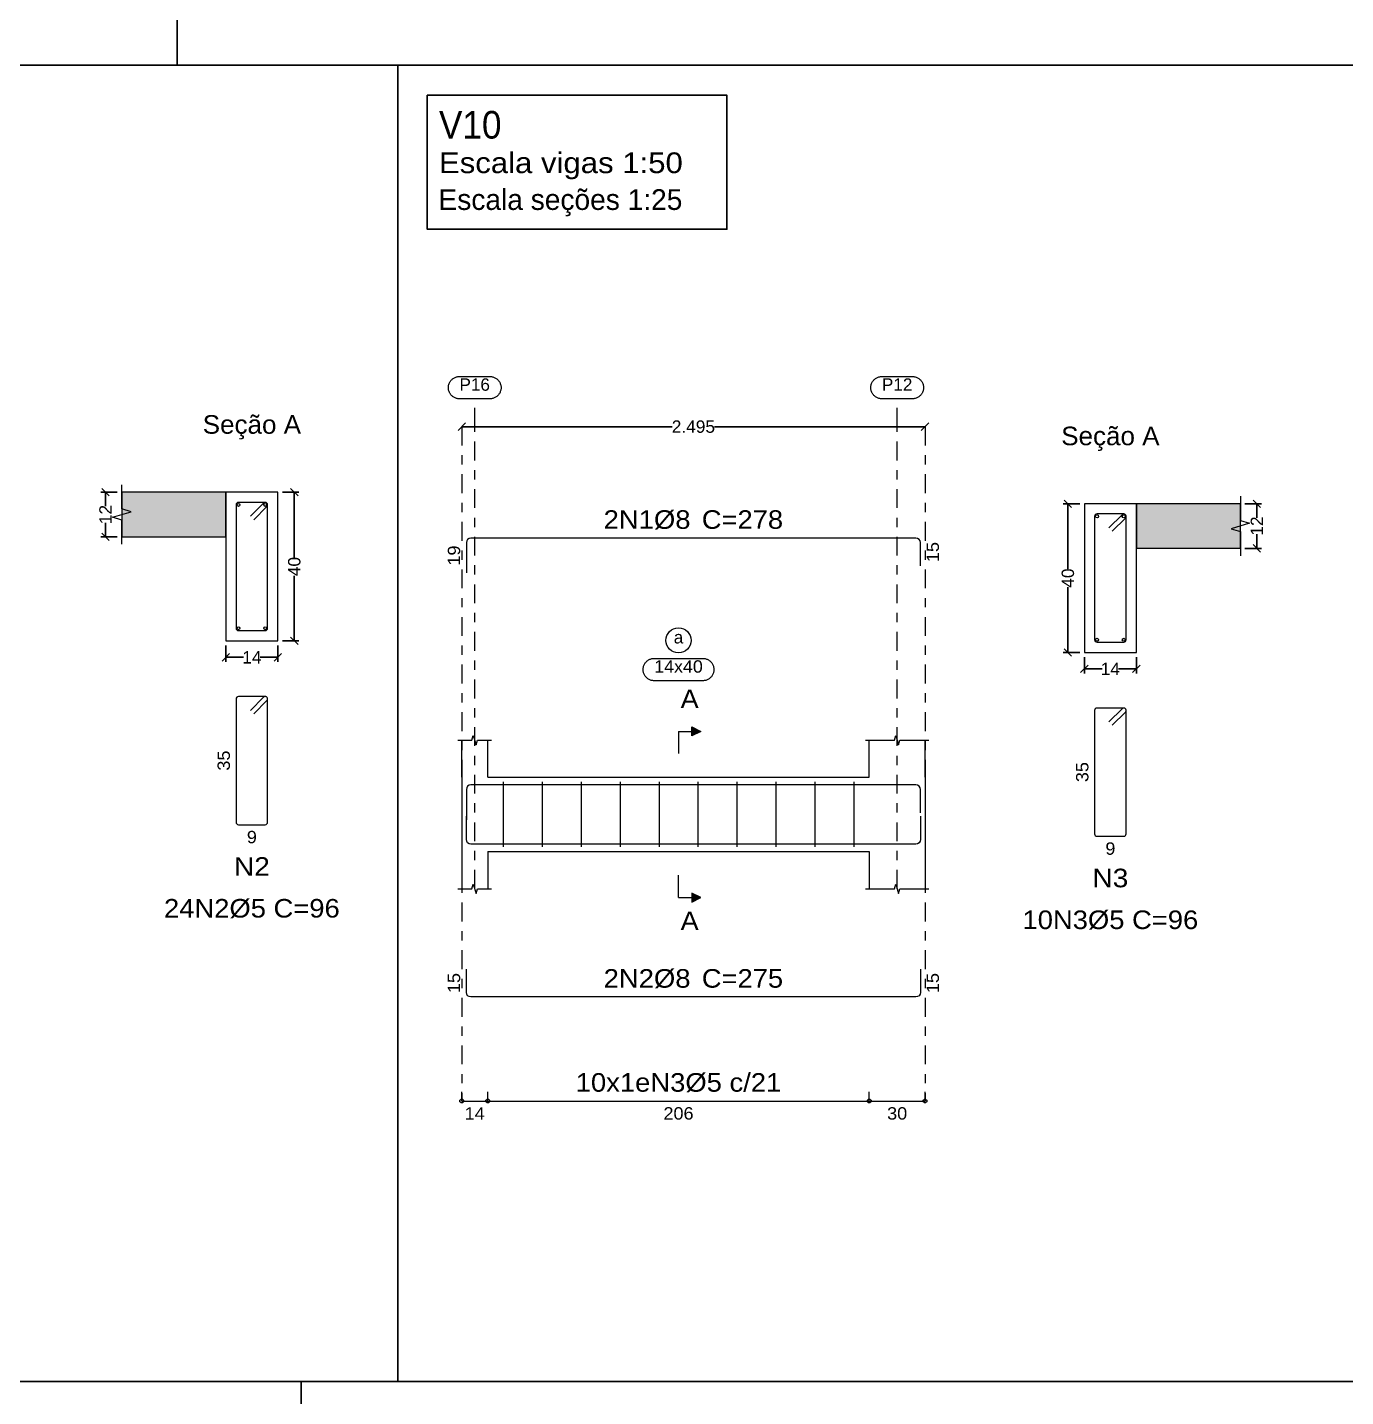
# Model space of a CAD drawing. Header units: centimetres. Extents: x 3194 to 3278, y -951 to -517.
# Drawn here: x 3222.31 to 3236.51, y -874.96 to -860.21 of the extents above; entities that cross this region are included whole.
import ezdxf
from ezdxf.enums import TextEntityAlignment as Align

# ---------------------------------------------------------------- set-up
doc = ezdxf.new("R2010")
doc.units = ezdxf.units.CM
doc.linetypes.add('CYPE_RAYAPUNTO', pattern=[0.4125, 0.2025, -0.105, 0, -0.105])
for name, color, linetype, lineweight in [('ARM_LONGITUDINAL_Ø8', 32, 'Continuous', 9), ('ARM_TRANSVERSAL_Ø5', 120, 'Continuous', 9), ('ELE_ARM_TRANS_TXT_EST', 7, 'Continuous', 9), ('ELE_CONT_NOS', 7, 'Continuous', 9), ('ELE_CONT_VIG_CONCRETO', 7, 'Continuous', 9), ('ELE_COT_COMPRIMENTO_PROJETADO', 8, 'Continuous', 0), ('ELE_COT_COT_ANCORAGENS', 8, 'Continuous', 0), ('ELE_COT_COT_EST', 8, 'Continuous', 0), ('ELE_COT_COT_LIN_APOIOS', 8, 'CYPE_RAYAPUNTO', 0), ('ELE_COT_TEXTOS_ESTRIBOS', 8, 'Continuous', 0), ('ELE_REF_COT_LIN_AUX_COTA', 8, 'CYPE_RAYAPUNTO', 9), ('ELE_REF_LINHAS_MARCAS_PLANTA', 8, 'Continuous', 9), ('ELE_REF_MARCAS_PLANTA', 8, 'Continuous', 9), ('ELE_REF_REF_ESCALA', 3, 'Continuous', 9), ('ELE_REF_REF_NOME', 8, 'Continuous', 9), ('ELE_REF_REF_REFERENCIA', 8, 'Continuous', 9), ('ELE_REF_TEXTO_REF_NOME', 8, 'Continuous', 9), ('ELE_REF_TEXTO_REF_REFERENCIA', 8, 'Continuous', 9), ('POR_ARM_LONG_ARM_TEXTOS', 7, 'Continuous', 9), ('POR_ARM_LONG_TXT_COMP', 7, 'Continuous', 9), ('SEC_CONT_LAJES_CORTE', 8, 'Continuous', 9), ('SEC_CONT_VIG_CONCRETO_CORTE', 7, 'Continuous', 9), ('SEC_COTAS_SEC_DIM_VIGA', 8, 'Continuous', 0), ('SEC_COTAS_TEXTOS_DETALHE_ESTRIBOS', 8, 'Continuous', 0), ('SEC_REF_TXT_NOMES', 2, 'Continuous', 9), ('SEC_REF_TXT_POSICOES_ARM_ESTRIBOS', 7, 'Continuous', 9)]:
    doc.layers.add(name, color=color, linetype=linetype, lineweight=lineweight)
doc.layers.add('COTA CYPE', color=31, linetype='Continuous')
doc.styles.add('CYPETXT', font='arial.ttf', dxfattribs={"height": 0.2})
doc.styles.add('CYPETXT_0.2', font='arial.ttf', dxfattribs={"height": 0.133333})
doc.dimstyles.new('cype_oblique', dxfattribs={"dimtxt": 0.18, "dimasz": 0.18, "dimexe": 0.05, "dimexo": 0.05, "dimgap": 0, "dimtad": 0, "dimdec": 4, "dimzin": 0, "dimdsep": 46, "dimtxsty": 'CYPETXT_0.2', "dimblk": 'OBLIQUE', "dimtsz": 0.04, "dimcen": 0.09, "dimadec": 0, "dimazin": 0, "dimtfac": 1, "dimtdec": 4, "dimtofl": 0, "dimtmove": 2, "dimatfit": 3, "dimfxl": 1, "dimtolj": 1, "dimtzin": 0, "dimarcsym": 0})

# ---------------------------------------------------------------- blocks, each defined once
blk = doc.blocks.new('*D1366')
at = {"layer": 'Defpoints', "color": 0, "transparency": 16777216}
for p in [(3224.452, -866.819), (3225.012, -866.819), (3225.012, -866.996)]:
    blk.add_point(p, dxfattribs=at)
at = {"layer": 'SEC_COTAS_SEC_DIM_VIGA', "color": 0, "lineweight": -2, "transparency": 16777216}
for p, q in [((3224.412, -867.036), (3224.492, -866.956)), ((3224.452, -866.869), (3224.452, -867.046)), ((3224.972, -867.036), (3225.052, -866.956)), ((3225.012, -866.869), (3225.012, -867.046)), ((3224.452, -866.996), (3224.643, -866.996)), ((3225.012, -866.996), (3224.821, -866.996))]:
    blk.add_line(p, q, dxfattribs=at)
at = {"layer": 'SEC_COTAS_SEC_DIM_VIGA', "color": 0, "transparency": 16777216, "insert": (3224.732, -866.996), "char_height": 0.1333, "attachment_point": 5, "style": 'CYPETXT_0.2'}
blk.add_mtext('\\A1;14', dxfattribs=at)
blk = doc.blocks.new('_OBLIQUE')
at = {"color": 0, "linetype": 'ByBlock'}
blk.add_line((-0.5, -0.5), (0.5, 0.5), dxfattribs=at)
blk = doc.blocks.new('*D1367')
at = {"layer": 'Defpoints', "color": 0, "transparency": 16777216}
for p in [(3223.155, -865.219), (3223.332, -865.219), (3223.332, -865.699)]:
    blk.add_point(p, dxfattribs=at)
at = {"layer": 'SEC_COTAS_SEC_DIM_VIGA', "color": 0, "lineweight": -2, "transparency": 16777216}
for p, q in [((3223.195, -865.259), (3223.115, -865.179)), ((3223.282, -865.219), (3223.105, -865.219)), ((3223.155, -865.219), (3223.155, -865.37)), ((3223.155, -865.699), (3223.155, -865.547)), ((3223.282, -865.699), (3223.105, -865.699)), ((3223.195, -865.739), (3223.115, -865.659))]:
    blk.add_line(p, q, dxfattribs=at)
at = {"layer": 'SEC_COTAS_SEC_DIM_VIGA', "color": 0, "transparency": 16777216, "insert": (3223.155, -865.459), "char_height": 0.1333, "attachment_point": 5, "rotation": 90, "style": 'CYPETXT_0.2'}
blk.add_mtext('\\A1;12', dxfattribs=at)
blk = doc.blocks.new('*D1368')
at = {"layer": 'Defpoints', "color": 0, "transparency": 16777216}
for p in [(3225.012, -865.219), (3225.189, -865.219), (3225.012, -866.819)]:
    blk.add_point(p, dxfattribs=at)
at = {"layer": 'SEC_COTAS_SEC_DIM_VIGA', "color": 0, "lineweight": -2, "transparency": 16777216}
for p, q in [((3225.229, -865.259), (3225.149, -865.179)), ((3225.062, -865.219), (3225.239, -865.219)), ((3225.189, -865.219), (3225.189, -865.921)), ((3225.189, -866.819), (3225.189, -866.117)), ((3225.062, -866.819), (3225.239, -866.819)), ((3225.229, -866.859), (3225.149, -866.779))]:
    blk.add_line(p, q, dxfattribs=at)
at = {"layer": 'SEC_COTAS_SEC_DIM_VIGA', "color": 0, "transparency": 16777216, "insert": (3225.189, -866.019), "char_height": 0.1333, "attachment_point": 5, "rotation": 90, "style": 'CYPETXT_0.2'}
blk.add_mtext('\\A1;40', dxfattribs=at)
blk = doc.blocks.new('*D1373')
at = {"layer": 'Defpoints', "color": 0, "transparency": 16777216}
for p in [(3233.698, -866.943), (3234.258, -866.943), (3234.258, -867.12)]:
    blk.add_point(p, dxfattribs=at)
at = {"layer": 'SEC_COTAS_SEC_DIM_VIGA', "color": 0, "lineweight": -2, "transparency": 16777216}
for p, q in [((3233.658, -867.16), (3233.738, -867.08)), ((3233.698, -866.993), (3233.698, -867.17)), ((3233.698, -867.12), (3233.889, -867.12)), ((3234.258, -867.12), (3234.067, -867.12)), ((3234.218, -867.16), (3234.298, -867.08)), ((3234.258, -866.993), (3234.258, -867.17))]:
    blk.add_line(p, q, dxfattribs=at)
at = {"layer": 'SEC_COTAS_SEC_DIM_VIGA', "color": 0, "transparency": 16777216, "insert": (3233.978, -867.12), "char_height": 0.1333, "attachment_point": 5, "style": 'CYPETXT_0.2'}
blk.add_mtext('\\A1;14', dxfattribs=at)
blk = doc.blocks.new('*D1374')
at = {"layer": 'Defpoints', "color": 0, "transparency": 16777216}
for p in [(3233.521, -865.343), (3233.698, -865.343), (3233.698, -866.943)]:
    blk.add_point(p, dxfattribs=at)
at = {"layer": 'SEC_COTAS_SEC_DIM_VIGA', "color": 0, "lineweight": -2, "transparency": 16777216}
for p, q in [((3233.648, -865.343), (3233.471, -865.343)), ((3233.561, -865.383), (3233.481, -865.303)), ((3233.521, -865.343), (3233.521, -866.045)), ((3233.521, -866.943), (3233.521, -866.241)), ((3233.648, -866.943), (3233.471, -866.943)), ((3233.561, -866.983), (3233.481, -866.903))]:
    blk.add_line(p, q, dxfattribs=at)
at = {"layer": 'SEC_COTAS_SEC_DIM_VIGA', "color": 0, "transparency": 16777216, "insert": (3233.521, -866.143), "char_height": 0.1333, "attachment_point": 5, "rotation": 90, "style": 'CYPETXT_0.2'}
blk.add_mtext('\\A1;40', dxfattribs=at)
blk = doc.blocks.new('*D1375')
at = {"layer": 'Defpoints', "color": 0, "transparency": 16777216}
for p in [(3235.378, -865.343), (3235.556, -865.343), (3235.378, -865.823)]:
    blk.add_point(p, dxfattribs=at)
at = {"layer": 'SEC_COTAS_SEC_DIM_VIGA', "color": 0, "lineweight": -2, "transparency": 16777216}
for p, q in [((3235.428, -865.343), (3235.606, -865.343)), ((3235.596, -865.383), (3235.516, -865.303)), ((3235.556, -865.343), (3235.556, -865.494)), ((3235.596, -865.863), (3235.516, -865.783)), ((3235.556, -865.823), (3235.556, -865.671)), ((3235.428, -865.823), (3235.606, -865.823))]:
    blk.add_line(p, q, dxfattribs=at)
at = {"layer": 'SEC_COTAS_SEC_DIM_VIGA', "color": 0, "transparency": 16777216, "insert": (3235.556, -865.583), "char_height": 0.1333, "attachment_point": 5, "rotation": 90, "style": 'CYPETXT_0.2'}
blk.add_mtext('\\A1;12', dxfattribs=at)
blk = doc.blocks.new('*D1376')
at = {"layer": 'Defpoints', "color": 0, "transparency": 16777216}
for p in [(3226.992, -864.513), (3226.992, -864.513), (3231.982, -864.513)]:
    blk.add_point(p, dxfattribs=at)
at = {"layer": 'ELE_COT_COMPRIMENTO_PROJETADO', "color": 0, "lineweight": -2, "transparency": 16777216}
for p, q in [((3226.952, -864.553), (3227.032, -864.473)), ((3231.942, -864.553), (3232.022, -864.473)), ((3226.992, -864.513), (3229.26, -864.513)), ((3231.982, -864.513), (3229.713, -864.513))]:
    blk.add_line(p, q, dxfattribs=at)
at = {"layer": 'ELE_COT_COMPRIMENTO_PROJETADO', "color": 0, "transparency": 16777216, "insert": (3229.487, -864.513), "char_height": 0.1333, "attachment_point": 5, "style": 'CYPETXT_0.2'}
blk.add_mtext('\\A1;2.495', dxfattribs=at)

msp = doc.modelspace()

# ---------------------------------------------------------------- hatches: boundary and pattern name
at = {"layer": 'ELE_REF_LINHAS_MARCAS_PLANTA'}
for points in [[(3229.47082, -867.84114), (3229.47082, -867.74514), (3229.56682, -867.79314)], [(3229.47082, -869.53514), (3229.47082, -869.63114), (3229.56682, -869.58314)]]:
    msp.add_hatch(color=256, dxfattribs=at).paths.add_polyline_path(points)
at = {"layer": 'SEC_CONT_LAJES_CORTE', "true_color": 0xdad7d3}
for points in [[(3223.33188, -865.69873), (3224.45188, -865.69873), (3224.45188, -865.21873), (3223.33188, -865.21873)], [(3235.37834, -865.34266), (3234.25834, -865.34266), (3234.25834, -865.82266), (3235.37834, -865.82266)]]:
    msp.add_hatch(color=254, dxfattribs=at).paths.add_polyline_path(points)

# ---------------------------------------------------------------- linework, layer by layer
for p, q in [((3223.92726, -846.81879), (3223.92726, -860.62006)), ((3196.8194, -860.62006), (3259.9194, -860.62006)), ((3226.30307, -860.62006), (3226.30307, -874.79363)), ((3196.8194, -874.79363), (3259.9194, -874.79363)), ((3225.26385, -874.79363), (3225.26385, -888.50749))]:
    msp.add_line(p, q)
at = {"layer": 'ARM_LONGITUDINAL_Ø8'}
for points in [[(3231.93183, -866.01266), (3231.93183, -865.76066), (3231.92818, -865.74229), (3231.91777, -865.72672), (3231.9022, -865.71632), (3231.88383, -865.71266), (3227.08982, -865.71266), (3227.07145, -865.71632), (3227.05588, -865.72672), (3227.04547, -865.74229), (3227.04182, -865.76066), (3227.04182, -866.08807)], [(3231.93183, -868.67014), (3231.93183, -868.41814), (3231.92818, -868.39977), (3231.91777, -868.3842), (3231.9022, -868.37379), (3231.88383, -868.37014), (3227.08982, -868.37014), (3227.07145, -868.37379), (3227.05588, -868.3842), (3227.04547, -868.39977), (3227.04182, -868.41814), (3227.04182, -868.74555)], [(3231.93183, -868.70614), (3231.93183, -868.95814), (3231.92818, -868.97651), (3231.91777, -868.99208), (3231.9022, -869.00249), (3231.88383, -869.00614), (3227.08982, -869.00614), (3227.07145, -869.00249), (3227.05588, -868.99208), (3227.04547, -868.97651), (3227.04182, -868.95814), (3227.04182, -868.70614)], [(3231.93183, -870.35314), (3231.93183, -870.60514), (3231.92818, -870.62351), (3231.91777, -870.63908), (3231.9022, -870.64949), (3231.88383, -870.65314), (3227.08982, -870.65314), (3227.07145, -870.64949), (3227.05588, -870.63908), (3227.04547, -870.62351), (3227.04182, -870.60514), (3227.04182, -870.35314)]]:
    msp.add_lwpolyline(points, dxfattribs=at)
for centre in [(3224.58788, -865.35473), (3224.87588, -865.35473), (3233.83434, -865.47866), (3234.12234, -865.47866), (3224.58788, -866.68273), (3224.87588, -866.68273), (3233.83434, -866.80666), (3234.12234, -866.80666)]:
    msp.add_circle(centre, 0.016, dxfattribs=at)
at = {"layer": 'ARM_TRANSVERSAL_Ø5'}
for p, q in [((3227.43682, -868.33814), (3227.43682, -869.03814)), ((3227.85682, -868.33814), (3227.85682, -869.03814)), ((3228.27682, -868.33814), (3228.27682, -869.03814)), ((3228.69682, -868.33814), (3228.69682, -869.03814)), ((3229.11682, -868.33814), (3229.11682, -869.03814)), ((3229.53682, -868.33814), (3229.53682, -869.03814)), ((3229.95682, -868.33814), (3229.95682, -869.03814)), ((3230.37682, -868.33814), (3230.37682, -869.03814)), ((3230.79682, -868.33814), (3230.79682, -869.03814)), ((3231.21682, -868.33814), (3231.21682, -869.03814))]:
    msp.add_line(p, q, dxfattribs=at)
for points in [[(3224.75284, -865.51454), (3224.89426, -865.37312), (3224.89749, -865.36918), (3224.8999, -865.36468), (3224.90138, -865.3598), (3224.90188, -865.35473), (3224.90138, -865.34966), (3224.8999, -865.34478), (3224.89749, -865.34029), (3224.89426, -865.33635), (3224.89032, -865.33311), (3224.88583, -865.33071), (3224.88095, -865.32923), (3224.87588, -865.32873), (3224.58788, -865.32873), (3224.57793, -865.33071), (3224.56949, -865.33635), (3224.56386, -865.34478), (3224.56188, -865.35473), (3224.56188, -866.68273), (3224.56386, -866.69268), (3224.56949, -866.70112), (3224.57793, -866.70675), (3224.58788, -866.70873), (3224.87588, -866.70873), (3224.88583, -866.70675), (3224.89426, -866.70112), (3224.8999, -866.69268), (3224.90188, -866.68273), (3224.90188, -865.35473), (3224.90138, -865.34966), (3224.8999, -865.34478), (3224.89749, -865.34029), (3224.89426, -865.33635), (3224.89032, -865.33311), (3224.88583, -865.33071), (3224.88095, -865.32923), (3224.87588, -865.32873), (3224.8708, -865.32923), (3224.86593, -865.33071), (3224.86143, -865.33311), (3224.85749, -865.33635), (3224.71607, -865.47777)], [(3233.9993, -865.63847), (3234.14072, -865.49705), (3234.14396, -865.49311), (3234.14636, -865.48861), (3234.14784, -865.48373), (3234.14834, -865.47866), (3234.14784, -865.47359), (3234.14636, -865.46871), (3234.14396, -865.46422), (3234.14072, -865.46028), (3234.13678, -865.45704), (3234.13229, -865.45464), (3234.12741, -865.45316), (3234.12234, -865.45266), (3233.83434, -865.45266), (3233.82439, -865.45464), (3233.81595, -865.46028), (3233.81032, -865.46871), (3233.80834, -865.47866), (3233.80834, -866.80666), (3233.81032, -866.81661), (3233.81595, -866.82505), (3233.82439, -866.83068), (3233.83434, -866.83266), (3234.12234, -866.83266), (3234.13229, -866.83068), (3234.14072, -866.82505), (3234.14636, -866.81661), (3234.14834, -866.80666), (3234.14834, -865.47866), (3234.14784, -865.47359), (3234.14636, -865.46871), (3234.14396, -865.46422), (3234.14072, -865.46028), (3234.13678, -865.45704), (3234.13229, -865.45464), (3234.12741, -865.45316), (3234.12234, -865.45266), (3234.11727, -865.45316), (3234.11239, -865.45464), (3234.10789, -865.45704), (3234.10395, -865.46028), (3233.96253, -865.6017)], [(3224.75284, -867.60387), (3224.89426, -867.46245), (3224.89749, -867.45851), (3224.8999, -867.45401), (3224.90138, -867.44914), (3224.90188, -867.44406), (3224.90138, -867.43899), (3224.8999, -867.43411), (3224.89749, -867.42962), (3224.89426, -867.42568), (3224.89032, -867.42245), (3224.88583, -867.42004), (3224.88095, -867.41856), (3224.87588, -867.41806), (3224.58788, -867.41806), (3224.57793, -867.42004), (3224.56949, -867.42568), (3224.56386, -867.43411), (3224.56188, -867.44406), (3224.56188, -868.77206), (3224.56386, -868.78201), (3224.56949, -868.79045), (3224.57793, -868.79609), (3224.58788, -868.79806), (3224.87588, -868.79806), (3224.88583, -868.79609), (3224.89426, -868.79045), (3224.8999, -868.78201), (3224.90188, -868.77206), (3224.90188, -867.44406), (3224.90138, -867.43899), (3224.8999, -867.43411), (3224.89749, -867.42962), (3224.89426, -867.42568), (3224.89032, -867.42245), (3224.88583, -867.42004), (3224.88095, -867.41856), (3224.87588, -867.41806), (3224.8708, -867.41856), (3224.86593, -867.42004), (3224.86143, -867.42245), (3224.85749, -867.42568), (3224.71607, -867.5671)], [(3233.9993, -867.7278), (3234.14072, -867.58638), (3234.14396, -867.58244), (3234.14636, -867.57794), (3234.14784, -867.57307), (3234.14834, -867.56799), (3234.14784, -867.56292), (3234.14636, -867.55805), (3234.14396, -867.55355), (3234.14072, -867.54961), (3234.13678, -867.54638), (3234.13229, -867.54397), (3234.12741, -867.54249), (3234.12234, -867.54199), (3233.83434, -867.54199), (3233.82439, -867.54397), (3233.81595, -867.54961), (3233.81032, -867.55805), (3233.80834, -867.56799), (3233.80834, -868.89599), (3233.81032, -868.90594), (3233.81595, -868.91438), (3233.82439, -868.92002), (3233.83434, -868.92199), (3234.12234, -868.92199), (3234.13229, -868.92002), (3234.14072, -868.91438), (3234.14636, -868.90594), (3234.14834, -868.89599), (3234.14834, -867.56799), (3234.14784, -867.56292), (3234.14636, -867.55805), (3234.14396, -867.55355), (3234.14072, -867.54961), (3234.13678, -867.54638), (3234.13229, -867.54397), (3234.12741, -867.54249), (3234.12234, -867.54199), (3234.11727, -867.54249), (3234.11239, -867.54397), (3234.10789, -867.54638), (3234.10395, -867.54961), (3233.96253, -867.69103)]]:
    msp.add_lwpolyline(points, dxfattribs=at)
at = {"layer": 'COTA CYPE'}
msp.add_lwpolyline([(3226.6215, -860.94451), (3229.8479, -860.94451), (3229.8479, -862.38799), (3226.6215, -862.38799)], close=True, dxfattribs=at)
at = {"layer": 'ELE_CONT_NOS'}
for p, q in [((3226.99182, -868.28814), (3226.99182, -867.88814)), ((3227.27182, -868.28814), (3227.27182, -867.88814)), ((3231.38183, -868.28814), (3231.38183, -867.88814)), ((3231.98183, -868.28814), (3231.98183, -867.88814)), ((3226.99182, -869.08814), (3226.99182, -869.48814)), ((3227.27182, -869.08814), (3227.27182, -869.48814)), ((3231.38183, -869.08814), (3231.38183, -869.48814)), ((3231.98183, -869.08814), (3231.98183, -869.48814))]:
    msp.add_line(p, q, dxfattribs=at)
for points in [[(3226.95182, -867.88814), (3227.10182, -867.88814), (3227.11682, -867.83814), (3227.14682, -867.93814), (3227.16182, -867.88814), (3227.31182, -867.88814)], [(3231.34183, -867.88814), (3231.65183, -867.88814), (3231.66683, -867.83814), (3231.69683, -867.93814), (3231.71183, -867.88814), (3232.02183, -867.88814)], [(3226.99182, -868.28814), (3226.99182, -869.08814)], [(3231.98183, -868.28814), (3231.98183, -869.08814)], [(3226.95182, -869.48814), (3227.10182, -869.48814), (3227.11682, -869.43814), (3227.14682, -869.53814), (3227.16182, -869.48814), (3227.31182, -869.48814)], [(3231.34183, -869.48814), (3231.65183, -869.48814), (3231.66683, -869.43814), (3231.69683, -869.53814), (3231.71183, -869.48814), (3232.02183, -869.48814)]]:
    msp.add_lwpolyline(points, dxfattribs=at)
at = {"layer": 'ELE_CONT_VIG_CONCRETO'}
for p, q in [((3227.27182, -868.28814), (3231.38183, -868.28814)), ((3227.27182, -869.08814), (3231.38183, -869.08814))]:
    msp.add_line(p, q, dxfattribs=at)
at = {"layer": 'ELE_COT_COT_EST'}
for p, q in [((3226.99182, -871.77314), (3226.99182, -871.67314)), ((3227.27182, -871.77314), (3227.27182, -871.67314)), ((3231.38183, -871.77314), (3231.38183, -871.67314))]:
    msp.add_line(p, q, dxfattribs=at)
for points in [[(3226.99182, -871.77314), (3227.27182, -871.77314), (3227.27182, -871.67314)], [(3227.27182, -871.77314), (3231.38183, -871.77314), (3231.38183, -871.67314)], [(3231.38183, -871.77314), (3231.98183, -871.77314), (3231.98183, -871.67314)]]:
    msp.add_lwpolyline(points, dxfattribs=at)
for centre in [(3226.99182, -871.77314), (3227.27182, -871.77314), (3227.27182, -871.77314), (3231.38183, -871.77314), (3231.38183, -871.77314), (3231.98183, -871.77314)]:
    msp.add_circle(centre, 0.02, dxfattribs=at)
at = {"layer": 'ELE_COT_COT_LIN_APOIOS'}
for p, q in [((3226.99182, -864.51266), (3226.99182, -871.77314)), ((3231.98183, -864.51266), (3231.98183, -871.77314))]:
    msp.add_line(p, q, dxfattribs=at)
at = {"layer": 'ELE_REF_COT_LIN_AUX_COTA'}
for p, q in [((3227.13182, -864.51266), (3227.13182, -864.21266)), ((3231.68183, -864.51266), (3231.68183, -864.21266)), ((3227.13182, -869.48814), (3227.13182, -864.51266)), ((3231.68183, -869.48814), (3231.68183, -864.51266))]:
    msp.add_line(p, q, dxfattribs=at)
at = {"layer": 'ELE_REF_LINHAS_MARCAS_PLANTA'}
for p, q in [((3229.32682, -867.79314), (3229.32682, -868.03314)), ((3229.32682, -867.79314), (3229.47082, -867.79314)), ((3229.32682, -869.58314), (3229.32682, -869.34314)), ((3229.32682, -869.58314), (3229.47082, -869.58314))]:
    msp.add_line(p, q, dxfattribs=at)
for points in [[(3229.47082, -867.84114), (3229.47082, -867.74514), (3229.56682, -867.79314)], [(3229.47082, -869.53514), (3229.47082, -869.63114), (3229.56682, -869.58314)]]:
    msp.add_lwpolyline(points, close=True, dxfattribs=at)
at = {"layer": 'ELE_REF_REF_NOME'}
msp.add_lwpolyline([(3229.58882, -867.00814), (3229.59684, -867.00841), (3229.60482, -867.00921), (3229.61273, -867.01055), (3229.62053, -867.0124), (3229.62819, -867.01478), (3229.63567, -867.01766), (3229.64295, -867.02104), (3229.64998, -867.02489), (3229.65674, -867.02921), (3229.66319, -867.03397), (3229.66932, -867.03914), (3229.67508, -867.04472), (3229.68046, -867.05067), (3229.68543, -867.05696), (3229.68997, -867.06357), (3229.69406, -867.07047), (3229.69768, -867.07763), (3229.70081, -867.08501), (3229.70344, -867.09259), (3229.70556, -867.10032), (3229.70715, -867.10818), (3229.70822, -867.11613), (3229.70876, -867.12413), (3229.70876, -867.13215), (3229.70822, -867.14015), (3229.70715, -867.1481), (3229.70556, -867.15596), (3229.70344, -867.16369), (3229.70081, -867.17127), (3229.69768, -867.17865), (3229.69406, -867.18581), (3229.68997, -867.19271), (3229.68543, -867.19932), (3229.68046, -867.20562), (3229.67508, -867.21156), (3229.66932, -867.21714), (3229.66319, -867.22232), (3229.65674, -867.22707), (3229.64998, -867.23139), (3229.64295, -867.23524), (3229.63567, -867.23862), (3229.62819, -867.2415), (3229.62053, -867.24388), (3229.61273, -867.24574), (3229.60482, -867.24707), (3229.59684, -867.24787), (3229.58882, -867.24814), (3229.06482, -867.24814), (3229.05681, -867.24787), (3229.04883, -867.24707), (3229.04092, -867.24574), (3229.03312, -867.24388), (3229.02546, -867.2415), (3229.01798, -867.23862), (3229.0107, -867.23524), (3229.00367, -867.23139), (3228.99691, -867.22707), (3228.99045, -867.22232), (3228.98433, -867.21714), (3228.97857, -867.21156), (3228.97319, -867.20562), (3228.96822, -867.19932), (3228.96368, -867.19271), (3228.95959, -867.18581), (3228.95597, -867.17865), (3228.95284, -867.17127), (3228.95021, -867.16369), (3228.94809, -867.15596), (3228.9465, -867.1481), (3228.94543, -867.14015), (3228.94489, -867.13215), (3228.94489, -867.12413), (3228.94543, -867.11613), (3228.9465, -867.10818), (3228.94809, -867.10032), (3228.95021, -867.09259), (3228.95284, -867.08501), (3228.95597, -867.07763), (3228.95959, -867.07047), (3228.96368, -867.06357), (3228.96822, -867.05696), (3228.97319, -867.05067), (3228.97857, -867.04472), (3228.98433, -867.03914), (3228.99045, -867.03397), (3228.99691, -867.02921), (3229.00367, -867.02489), (3229.0107, -867.02104), (3229.01798, -867.01766), (3229.02546, -867.01478), (3229.03312, -867.0124), (3229.04092, -867.01055), (3229.04883, -867.00921), (3229.05681, -867.00841), (3229.06482, -867.00814), (3229.58882, -867.00814)], close=True, dxfattribs=at)
msp.add_circle((3229.32682, -866.81344), 0.13471, dxfattribs=at)
at = {"layer": 'ELE_REF_REF_REFERENCIA'}
for points in [[(3227.29582, -863.97266), (3227.30383, -863.97293), (3227.31181, -863.97373), (3227.31972, -863.97507), (3227.32752, -863.97693), (3227.33518, -863.9793), (3227.34266, -863.98218), (3227.34994, -863.98556), (3227.35697, -863.98941), (3227.36373, -863.99373), (3227.37019, -863.99849), (3227.37631, -864.00366), (3227.38208, -864.00924), (3227.38746, -864.01519), (3227.39243, -864.02148), (3227.39697, -864.02809), (3227.40105, -864.03499), (3227.40467, -864.04215), (3227.4078, -864.04953), (3227.41043, -864.05711), (3227.41255, -864.06484), (3227.41415, -864.0727), (3227.41522, -864.08065), (3227.41575, -864.08865), (3227.41575, -864.09667), (3227.41522, -864.10467), (3227.41415, -864.11262), (3227.41255, -864.12048), (3227.41043, -864.12821), (3227.4078, -864.13579), (3227.40467, -864.14317), (3227.40105, -864.15033), (3227.39697, -864.15723), (3227.39243, -864.16384), (3227.38746, -864.17014), (3227.38208, -864.17608), (3227.37631, -864.18166), (3227.37019, -864.18684), (3227.36373, -864.19159), (3227.35697, -864.19591), (3227.34994, -864.19976), (3227.34266, -864.20314), (3227.33518, -864.20602), (3227.32752, -864.2084), (3227.31972, -864.21026), (3227.31181, -864.21159), (3227.30383, -864.21239), (3227.29582, -864.21266), (3226.96782, -864.21266), (3226.9598, -864.21239), (3226.95182, -864.21159), (3226.94392, -864.21026), (3226.93611, -864.2084), (3226.92846, -864.20602), (3226.92097, -864.20314), (3226.9137, -864.19976), (3226.90666, -864.19591), (3226.8999, -864.19159), (3226.89345, -864.18684), (3226.88732, -864.18166), (3226.88156, -864.17608), (3226.87618, -864.17014), (3226.87121, -864.16384), (3226.86667, -864.15723), (3226.86258, -864.15033), (3226.85897, -864.14317), (3226.85584, -864.13579), (3226.85321, -864.12821), (3226.85109, -864.12048), (3226.84949, -864.11262), (3226.84842, -864.10467), (3226.84789, -864.09667), (3226.84789, -864.08865), (3226.84842, -864.08065), (3226.84949, -864.0727), (3226.85109, -864.06484), (3226.85321, -864.05711), (3226.85584, -864.04953), (3226.85897, -864.04215), (3226.86258, -864.03499), (3226.86667, -864.02809), (3226.87121, -864.02148), (3226.87618, -864.01519), (3226.88156, -864.00924), (3226.88732, -864.00366), (3226.89345, -863.99849), (3226.8999, -863.99373), (3226.90666, -863.98941), (3226.9137, -863.98556), (3226.92097, -863.98218), (3226.92846, -863.9793), (3226.93611, -863.97693), (3226.94392, -863.97507), (3226.95182, -863.97373), (3226.9598, -863.97293), (3226.96782, -863.97266), (3227.29582, -863.97266)], [(3231.84583, -863.97266), (3231.85385, -863.97293), (3231.86183, -863.97373), (3231.86973, -863.97507), (3231.87754, -863.97693), (3231.88519, -863.9793), (3231.89268, -863.98218), (3231.89995, -863.98556), (3231.90699, -863.98941), (3231.91375, -863.99373), (3231.9202, -863.99849), (3231.92633, -864.00366), (3231.93209, -864.00924), (3231.93747, -864.01519), (3231.94244, -864.02148), (3231.94698, -864.02809), (3231.95107, -864.03499), (3231.95468, -864.04215), (3231.95781, -864.04953), (3231.96044, -864.05711), (3231.96256, -864.06484), (3231.96416, -864.0727), (3231.96523, -864.08065), (3231.96576, -864.08865), (3231.96576, -864.09667), (3231.96523, -864.10467), (3231.96416, -864.11262), (3231.96256, -864.12048), (3231.96044, -864.12821), (3231.95781, -864.13579), (3231.95468, -864.14317), (3231.95107, -864.15033), (3231.94698, -864.15723), (3231.94244, -864.16384), (3231.93747, -864.17014), (3231.93209, -864.17608), (3231.92633, -864.18166), (3231.9202, -864.18684), (3231.91375, -864.19159), (3231.90699, -864.19591), (3231.89995, -864.19976), (3231.89268, -864.20314), (3231.88519, -864.20602), (3231.87754, -864.2084), (3231.86973, -864.21026), (3231.86183, -864.21159), (3231.85385, -864.21239), (3231.84583, -864.21266), (3231.51783, -864.21266), (3231.50982, -864.21239), (3231.50184, -864.21159), (3231.49393, -864.21026), (3231.48613, -864.2084), (3231.47847, -864.20602), (3231.47098, -864.20314), (3231.46371, -864.19976), (3231.45668, -864.19591), (3231.44992, -864.19159), (3231.44346, -864.18684), (3231.43734, -864.18166), (3231.43157, -864.17608), (3231.42619, -864.17014), (3231.42122, -864.16384), (3231.41668, -864.15723), (3231.4126, -864.15033), (3231.40898, -864.14317), (3231.40585, -864.13579), (3231.40322, -864.12821), (3231.4011, -864.12048), (3231.3995, -864.11262), (3231.39843, -864.10467), (3231.3979, -864.09667), (3231.3979, -864.08865), (3231.39843, -864.08065), (3231.3995, -864.0727), (3231.4011, -864.06484), (3231.40322, -864.05711), (3231.40585, -864.04953), (3231.40898, -864.04215), (3231.4126, -864.03499), (3231.41668, -864.02809), (3231.42122, -864.02148), (3231.42619, -864.01519), (3231.43157, -864.00924), (3231.43734, -864.00366), (3231.44346, -863.99849), (3231.44992, -863.99373), (3231.45668, -863.98941), (3231.46371, -863.98556), (3231.47098, -863.98218), (3231.47847, -863.9793), (3231.48613, -863.97693), (3231.49393, -863.97507), (3231.50184, -863.97373), (3231.50982, -863.97293), (3231.51783, -863.97266), (3231.84583, -863.97266)]]:
    msp.add_lwpolyline(points, close=True, dxfattribs=at)
at = {"layer": 'SEC_CONT_LAJES_CORTE'}
for points in [[(3223.33188, -865.77873), (3223.33188, -865.51873), (3223.23188, -865.48873), (3223.43188, -865.42873), (3223.33188, -865.39873), (3223.33188, -865.13873)], [(3223.33188, -865.69873), (3224.45188, -865.69873), (3224.45188, -865.21873), (3223.33188, -865.21873)], [(3235.37834, -865.34266), (3234.25834, -865.34266), (3234.25834, -865.82266), (3235.37834, -865.82266)], [(3235.37834, -865.26266), (3235.37834, -865.52266), (3235.47834, -865.55266), (3235.27834, -865.61266), (3235.37834, -865.64266), (3235.37834, -865.90266)]]:
    msp.add_lwpolyline(points, dxfattribs=at)
at = {"layer": 'SEC_CONT_LAJES_CORTE', "color": 254, "true_color": 0xdad7d3}
for points in [[(3223.33188, -865.69873), (3224.45188, -865.69873), (3224.45188, -865.21873), (3223.33188, -865.21873)], [(3235.37834, -865.34266), (3234.25834, -865.34266), (3234.25834, -865.82266), (3235.37834, -865.82266)]]:
    msp.add_lwpolyline(points, close=True, dxfattribs=at)
at = {"layer": 'SEC_CONT_VIG_CONCRETO_CORTE'}
for points in [[(3225.01188, -865.21873), (3224.45188, -865.21873), (3224.45188, -866.81873), (3225.01188, -866.81873), (3225.01188, -865.21873)], [(3234.25834, -865.34266), (3233.69834, -865.34266), (3233.69834, -866.94266), (3234.25834, -866.94266), (3234.25834, -865.34266)]]:
    msp.add_lwpolyline(points, close=True, dxfattribs=at)

# ---------------------------------------------------------------- texts
at = {"layer": 'COTA CYPE', "style": 'CYPETXT', "width": 0.911221}
msp.add_text('V10', height=0.297399, dxfattribs=at).set_placement((3226.74691, -861.41128), (3227.42052, -861.41128), align=Align.FIT)
at = {"layer": 'ELE_ARM_TRANS_TXT_EST', "style": 'CYPETXT', "width": 1.055863}
msp.add_text('10x1eN3%%c5 c/21', height=0.2, dxfattribs=at).set_placement((3228.21982, -871.67314), (3230.43382, -871.67314), align=Align.FIT)
at = {"layer": 'ELE_COT_COT_ANCORAGENS', "style": 'CYPETXT', "width": 1.042546}
for s, p, p2 in [('19', (3226.97515, -866.00837), (3226.97515, -865.79237)), ('15', (3232.13183, -865.97066), (3232.13183, -865.75466)), ('15', (3226.97515, -870.61114), (3226.97515, -870.39514)), ('15', (3232.13183, -870.61114), (3232.13183, -870.39514))]:
    msp.add_text(s, height=0.133333, rotation=90, dxfattribs=at).set_placement(p, p2, align=Align.FIT)
at = {"layer": 'ELE_COT_TEXTOS_ESTRIBOS', "style": 'CYPETXT', "width": 1.042546}
for s, p, p2 in [('14', (3227.02382, -871.97314), (3227.23982, -871.97314)), ('206', (3229.16482, -871.97314), (3229.48882, -871.97314)), ('30', (3231.57383, -871.97314), (3231.78983, -871.97314))]:
    msp.add_text(s, height=0.133333, dxfattribs=at).set_placement(p, p2, align=Align.FIT)
at = {"layer": 'ELE_REF_MARCAS_PLANTA', "style": 'CYPETXT', "width": 1.044083}
for p, p2 in [((3229.34932, -867.54314), (3229.54432, -867.54314)), ((3229.34932, -869.93314), (3229.54432, -869.93314))]:
    msp.add_text('A', height=0.2, dxfattribs=at).set_placement(p, p2, align=Align.FIT)
at = {"layer": 'ELE_REF_REF_ESCALA', "style": 'CYPETXT'}
for s, width, p, p2 in [('Escala vigas 1:50', 1.075389, (3226.74691, -861.78303), (3229.37331, -861.78303)), ('Escala seções 1:25', 0.971968, (3226.74204, -862.17915), (3229.36844, -862.17915))]:
    msp.add_text(s, height=0.2230494, dxfattribs=dict(at, width=width)).set_placement(p, p2, align=Align.FIT)
at = {"layer": 'ELE_REF_TEXTO_REF_NOME', "style": 'CYPETXT'}
for s, height, width, p, p2 in [('a', 0.13333, 0.984627, (3229.27582, -866.84677), (3229.37782, -866.84677)), ('14x40', 0.133333, 1.032505, (3229.06482, -867.16147), (3229.58882, -867.16147))]:
    msp.add_text(s, height=height, dxfattribs=dict(at, width=width)).set_placement(p, p2, align=Align.FIT)
at = {"layer": 'ELE_REF_TEXTO_REF_REFERENCIA', "style": 'CYPETXT', "width": 0.989671}
for s, p, p2 in [('P16', (3226.96782, -864.12599), (3227.29582, -864.12599)), ('P12', (3231.51783, -864.12599), (3231.84583, -864.12599))]:
    msp.add_text(s, height=0.133333, dxfattribs=at).set_placement(p, p2, align=Align.FIT)
at = {"layer": 'POR_ARM_LONG_ARM_TEXTOS', "style": 'CYPETXT', "width": 1.057309}
for s, p, p2 in [('2N1%%c8', (3228.52033, -865.61266), (3229.45633, -865.61266)), ('2N2%%c8', (3228.52033, -870.55314), (3229.45633, -870.55314))]:
    msp.add_text(s, height=0.2, dxfattribs=at).set_placement(p, p2, align=Align.FIT)
at = {"layer": 'POR_ARM_LONG_TXT_COMP', "style": 'CYPETXT', "width": 1.053117}
for s, p, p2 in [(' C=278', (3229.49633, -865.61266), (3230.45333, -865.61266)), (' C=275', (3229.49633, -870.55314), (3230.45333, -870.55314))]:
    msp.add_text(s, height=0.2, dxfattribs=at).set_placement(p, p2, align=Align.FIT)
at = {"layer": 'SEC_COTAS_TEXTOS_DETALHE_ESTRIBOS', "style": 'CYPETXT', "width": 1.042546}
for p, p2 in [((3224.49521, -868.21606), (3224.49521, -868.00006)), ((3233.74167, -868.33999), (3233.74167, -868.12399))]:
    msp.add_text('35', height=0.133333, rotation=90, dxfattribs=at).set_placement(p, p2, align=Align.FIT)
for p, p2 in [((3224.67788, -868.99806), (3224.78588, -868.99806)), ((3233.92434, -869.12199), (3234.03234, -869.12199))]:
    msp.add_text('9', height=0.13333, dxfattribs=at).set_placement(p, p2, align=Align.FIT)
at = {"layer": 'SEC_REF_TXT_NOMES', "style": 'CYPETXT', "width": 1.002256}
for p, p2 in [((3224.20238, -864.58873), (3225.26138, -864.58873)), ((3233.44884, -864.71266), (3234.50784, -864.71266))]:
    msp.add_text('Seção A', height=0.2, dxfattribs=at).set_placement(p, p2, align=Align.FIT)
at = {"layer": 'SEC_REF_TXT_POSICOES_ARM_ESTRIBOS', "style": 'CYPETXT'}
for s, width, p, p2 in [('N2', 1.083541, (3224.53838, -869.34806), (3224.92538, -869.34806)), ('N3', 1.083541, (3233.78484, -869.47199), (3234.17184, -869.47199)), ('24N2%%c5 C=96', 1.055186, (3223.78538, -869.79806), (3225.67838, -869.79806)), ('10N3%%c5 C=96', 1.055186, (3233.03184, -869.92199), (3234.92484, -869.92199))]:
    msp.add_text(s, height=0.2, dxfattribs=dict(at, width=width)).set_placement(p, p2, align=Align.FIT)

# ---------------------------------------------------------------- dimensions: what is measured, and where the dimension line sits
at = {"layer": 'ELE_COT_COMPRIMENTO_PROJETADO'}
dim = msp.add_aligned_dim(p1=(3231.98183, -864.51266), p2=(3226.99182, -864.51266), distance=0, text='2.495', dimstyle='cype_oblique', override={"dimexe": 0, "dimexo": 0}, dxfattribs=at)
dim.commit()
dim.dimension.update_dxf_attribs({"geometry": '*D1376', "text_midpoint": (3229.48683, -864.51266)})
at = {"layer": 'SEC_COTAS_SEC_DIM_VIGA'}
for p1, p2, distance, text, picture, middle in [((3223.33188, -865.69873), (3223.33188, -865.21873), 0.17733, '12', '*D1367', (3223.15454, -865.45873)), ((3225.01188, -866.81873), (3225.01188, -865.21873), -0.17733, '40', '*D1368', (3225.18921, -866.01873)), ((3233.69834, -866.94266), (3233.69834, -865.34266), 0.17733, '40', '*D1374', (3233.521, -866.14266)), ((3235.37834, -865.82266), (3235.37834, -865.34266), -0.17733, '12', '*D1375', (3235.55567, -865.58266)), ((3224.45188, -866.81873), (3225.01188, -866.81873), -0.17733, '14', '*D1366', (3224.73188, -866.99606)), ((3233.69834, -866.94266), (3234.25834, -866.94266), -0.17733, '14', '*D1373', (3233.97834, -867.11999))]:
    dim = msp.add_aligned_dim(p1=p1, p2=p2, distance=distance, text=text, dimstyle='cype_oblique', dxfattribs=at)
    dim.commit()
    dim.dimension.update_dxf_attribs({"geometry": picture, "text_midpoint": middle})

doc.saveas('drawing.dxf')
